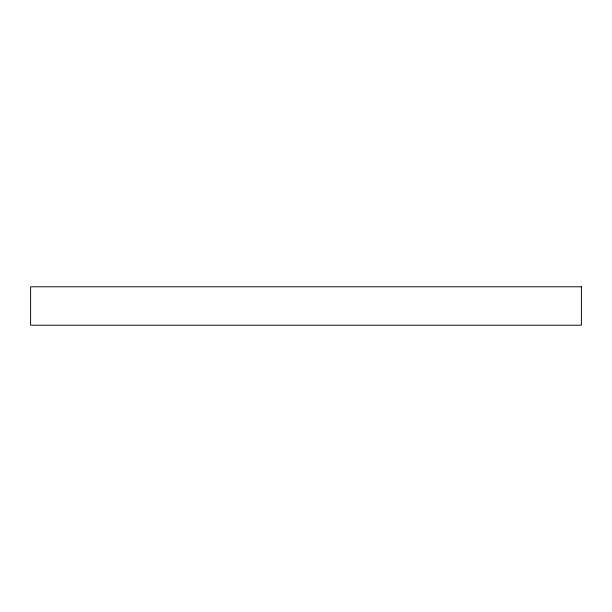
<?xml version="1.0" encoding="UTF-8"?>
<svg xmlns="http://www.w3.org/2000/svg" width="612" height="612" viewBox="0 0 612 612"><rect width="100%" height="100%" fill="white"/><g stroke="black" fill="none" stroke-linecap="round" stroke-linejoin="round"><path stroke-width="0.92" d="M581.4 286.783L30.6 286.783L30.6 325.217L581.4 325.217L581.4 286.783"/></g></svg>
